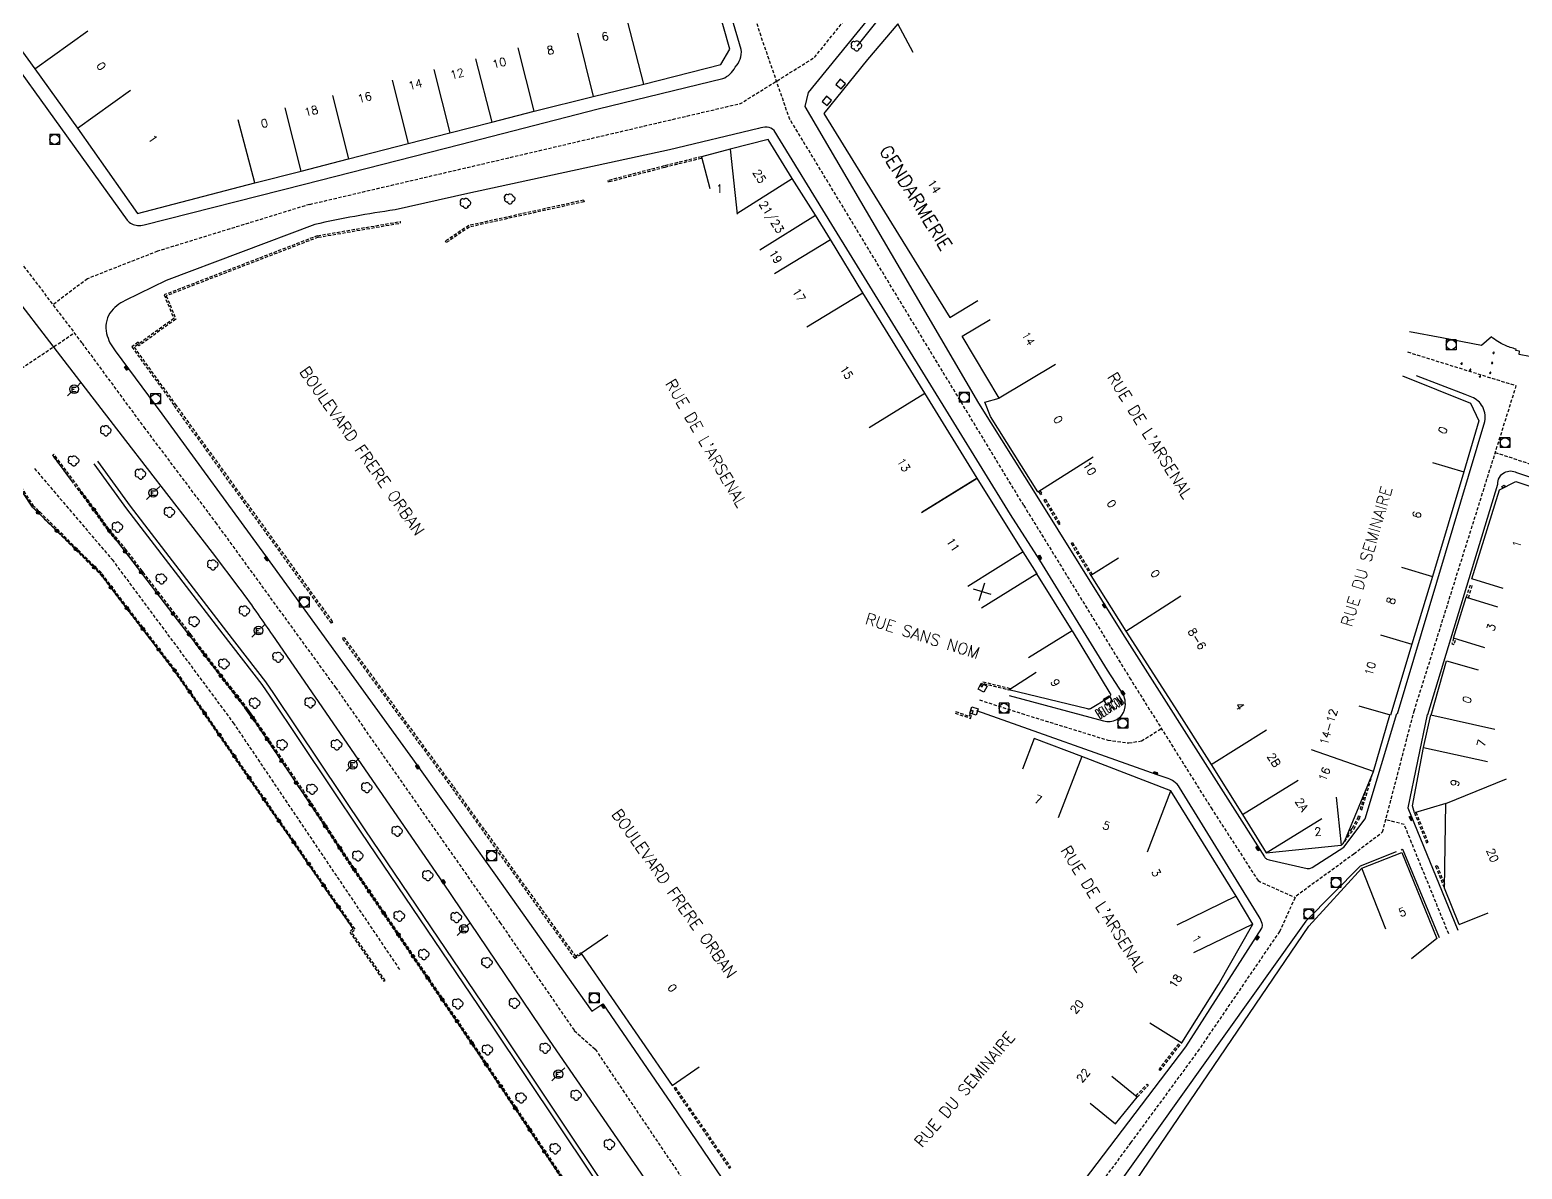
# Model space of a CAD drawing. Header units: millimetres. Extents: x 183999 to 185000, y 128000 to 129001.
# Drawn here: x 184620.6 to 184848.8, y 128174 to 128348.3 of the extents above; entities that cross this region are included whole.
import ezdxf
from ezdxf.enums import TextEntityAlignment as Align

# ---------------------------------------------------------------- set-up
doc = ezdxf.new("R2010")
doc.units = ezdxf.units.MM
doc.linetypes.add('DASHED', pattern=[0.75, 0.5, -0.25])
doc.layers.get('0').update_dxf_attribs({"linetype": 'CONTINUOUS'})
for name, color, linetype in [('W0001', 6, 'DASHED'), ('W0008', 7, 'CONTINUOUS'), ('W0100', 7, 'CONTINUOUS'), ('W0112', 1, 'DASHED'), ('W0300', 7, 'CONTINUOUS'), ('W0302', 3, 'CONTINUOUS'), ('W0322', 7, 'CONTINUOUS'), ('W0334', 7, 'CONTINUOUS'), ('W0400', 7, 'CONTINUOUS'), ('W0420', 7, 'CONTINUOUS'), ('W0471', 7, 'CONTINUOUS'), ('W0984', 7, 'CONTINUOUS'), ('W0989', 7, 'CONTINUOUS'), ('W0991', 7, 'CONTINUOUS'), ('W1102', 7, 'CONTINUOUS')]:
    doc.layers.add(name, color=color, linetype=linetype)
doc.styles.get("Standard").update_dxf_attribs({"font": 'romans.shx', "width": 0.85})

# ---------------------------------------------------------------- blocks, each defined once
blk = doc.blocks.new('t991o')
at = {"color": 0, "linetype": 'Continuous'}
for p, q in [((-1, 1), (1, -1)), ((-1, -1), (1, 1))]:
    blk.add_line(p, q, dxfattribs=at)
blk = doc.blocks.new('T300')
for p, q in [((-0.8, 0.51), (-0.86, 0.34)), ((-0.86, 0.34), (-0.86, 0.17)), ((-0.86, 0.17), (-0.74, 0.06)), ((-0.69, 0.63), (-0.8, 0.51)), ((-0.8, -0.06), (-0.74, 0.06)), ((-0.74, 0.06), (-0.69, 0.11)), ((-0.57, 0.69), (-0.69, 0.63)), ((-0.46, 0.69), (-0.57, 0.69)), ((-0.29, 0.63), (-0.46, 0.69)), ((-0.29, 0.63), (-0.17, 0.74)), ((-0.23, 0.57), (-0.29, 0.63)), ((-0.17, 0.74), (-0.06, 0.8)), ((-0.06, 0.8), (0.06, 0.8)), ((0.06, 0.8), (0.23, 0.74)), ((0.23, 0.74), (0.34, 0.63)), ((0.34, 0.63), (0.4, 0.51)), ((0.46, 0.46), (0.34, 0.46)), ((0.4, 0.51), (0.4, 0.46)), ((0.57, 0.4), (0.46, 0.46)), ((0.57, 0.4), (0.69, 0.29)), ((0.69, 0.29), (0.74, 0.17)), ((0.74, 0.06), (0.69, -0.17)), ((0.74, 0.17), (0.74, 0.06)), ((-0.8, -0.17), (-0.8, -0.06)), ((-0.8, -0.23), (-0.8, -0.17)), ((-0.74, -0.34), (-0.8, -0.23)), ((-0.69, -0.4), (-0.74, -0.34)), ((-0.51, -0.46), (-0.69, -0.4)), ((-0.4, -0.46), (-0.51, -0.46)), ((-0.4, -0.46), (-0.34, -0.46)), ((-0.34, -0.46), (-0.34, -0.4)), ((-0.34, -0.51), (-0.34, -0.46)), ((-0.29, -0.63), (-0.34, -0.51)), ((-0.17, -0.74), (-0.29, -0.63)), ((-0.06, -0.8), (-0.17, -0.74)), ((0.06, -0.8), (-0.06, -0.8)), ((0.17, -0.74), (0.06, -0.8)), ((0.23, -0.69), (0.17, -0.74)), ((0.29, -0.46), (0.23, -0.46)), ((0.29, -0.63), (0.23, -0.69)), ((0.46, -0.4), (0.29, -0.46)), ((0.34, -0.51), (0.29, -0.63)), ((0.34, -0.51), (0.34, -0.46)), ((0.57, -0.34), (0.46, -0.4)), ((0.63, -0.29), (0.57, -0.34)), ((0.69, -0.17), (0.63, -0.29))]:
    blk.add_line(p, q)
blk = doc.blocks.new('t322o')
at = {"color": 0, "linetype": 'Continuous'}
for radius in [0.25, 0.15]:
    blk.add_circle((0, 0), radius, dxfattribs=at)
blk = doc.blocks.new('T420')
for p, q in [((0.75, 0.75), (-0.75, 0.75)), ((-0.75, 0.75), (-0.75, -0.75)), ((0.75, 0.75), (0.75, -0.75)), ((0.75, -0.75), (-0.75, -0.75))]:
    blk.add_line(p, q)
blk.add_ellipse((0, 0), major_axis=(-0.53, 0.53), ratio=1, start_param=3.926991, end_param=10.210176)
blk = doc.blocks.new('T471')
for p, q in [((-0.333334, 0.333334), (-0.333334, -0.333334)), ((-0.333334, 0.333334), (0.333334, 0.333334)), ((-0.333334, 0), (0, 0)), ((0.500001, 0.500001), (1.000002, 1.000002)), ((-0.500001, -0.500001), (-1.000002, -1.000002)), ((-0.333334, -0.333334), (0.333334, -0.333334))]:
    blk.add_line(p, q)
blk.add_ellipse((0, 0), major_axis=(0.471405, 0.471405), ratio=1, start_param=5.4977871438, end_param=11.780972451)
blk = doc.blocks.new('T400')
for p, q in [((-0.15, 0.3), (0.15, 0.3)), ((-0.15, -0.25), (-0.15, 0.3)), ((-0.15, 0.15), (0.15, 0.15)), ((-0.15, 0), (0.15, 0)), ((0.15, 0.3), (0.15, -0.25)), ((-0.15, -0.15), (0.15, -0.15)), ((-0.15, -0.25), (-0.15, -0.3)), ((-0.15, -0.3), (0.15, -0.3)), ((0.15, -0.3), (0.15, -0.25))]:
    blk.add_line(p, q)
blk = doc.blocks.new('t112o')
at = {"color": 0, "linetype": 'Continuous'}
for p, q in [((-0.5, 0.5), (0.5, 0.5)), ((-0.5, -0.5), (-0.5, 0.5)), ((0.5, 0.5), (0.5, -0.5)), ((0.5, -0.5), (-0.5, -0.5))]:
    blk.add_line(p, q, dxfattribs=at)

msp = doc.modelspace()

# ---------------------------------------------------------------- linework, layer by layer
at = {"layer": 'W0001', "flags": 128}
for points in [[(184663.44, 128321.62), (184729.34, 128337.06), (184734.83, 128340.48), (184740.62, 128344.09), (184785.97, 128400.24)], [(184772.62, 128275.57), (184736.8, 128334.76), (184734.83, 128340.48), (184732.3, 128347.8), (184718.2, 128396.89)], [(184832.31, 128244.07), (184847.93, 128293.84), (184831.16, 128299.05)], [(184844.68, 128283.68), (184885.06, 128270.37), (184894.67, 128266.6), (184900.49, 128261.48), (184950.71, 128232.87)]]:
    msp.add_lwpolyline(points, dxfattribs=at)
at = {"layer": 'W0001'}
for points in [[(184567.18, 128385.6), (184569.77, 128379.18), (184573.65, 128372.34), (184578.9, 128365.95), (184628.63, 128300.39), (184638.07, 128287.54)], [(184663.44, 128321.62), (184640.17, 128314.45), (184629.44, 128310.24), (184624.18, 128306.25)], [(184525.41, 128238.98), (184546.71, 128249.62), (184567.59, 128261.94), (184627.45, 128301.95)], [(184638.07, 128287.54), (184649.04, 128272.96), (184667.39, 128247.71), (184692.53, 128211.75), (184703.9, 128195.21), (184707.11, 128192.36), (184729.87, 128158.53), (184735.23, 128150.31), (184739.16, 128145.43), (184746.67, 128137.69), (184750.84, 128133.76), (184756.59, 128129.18), (184762.07, 128126.08), (184776.13, 128119.29), (184791.38, 128112.74), (184800.03, 128108.89)], [(184621.36, 128281.2), (184633.23, 128267.27), (184651.74, 128242.32), (184677.26, 128204.44)], [(184772.62, 128275.57), (184788.82, 128249.19), (184801.28, 128229.29), (184808.45, 128218.16), (184814.14, 128215.56)], [(184753.9, 128131.32), (184766.96, 128148.14), (184789.01, 128178.04), (184799.26, 128192.02), (184811.77, 128210.36), (184814.27, 128215.84), (184823.09, 128222.27), (184827.5, 128225.61), (184832.31, 128244.07)], [(184765.84, 128245.82), (184772.33, 128243.72), (184785.48, 128239.66), (184788.69, 128239.23), (184790.62, 128239.53), (184793.67, 128241.44)], [(184837.61, 128210.01), (184831.94, 128223.95), (184830.82, 128226.74), (184827.98, 128227.48)]]:
    msp.add_lwpolyline(points, dxfattribs=at)
at = {"layer": 'W0008', "flags": 128}
for points in [[(184788.12, 128398.81), (184768.84, 128374.88), (184751.82, 128353.71), (184739.66, 128338.73), (184739.16, 128336.6), (184754.11, 128311.07), (184765.71, 128291.2), (184774.64, 128276.98)], [(184834.32, 128243.58), (184831.38, 128229.29), (184839.02, 128210.59)], [(184836.19, 128209.43), (184830.67, 128222.83), (184830.51, 128222.91), (184830.34, 128222.83)]]:
    msp.add_lwpolyline(points, dxfattribs=at)
for points in [[(184662.66, 128324.69), (184686.4, 128330.8), (184707.56, 128336.23), (184726.6, 128340.86, 0.1835), (184728.49, 128342.61, 0.2194), (184729.44, 128345.31), (184725.39, 128359.04), (184714.73, 128396.72)], [(184635.33, 128285.51), (184625.4, 128298.41), (184616.78, 128309.63), (184583.35, 128352.9), (184572.1, 128367.59, -0.0449), (184568.04, 128374.05, -0.0245), (184565.7, 128379.28), (184563.72, 128384.29)], [(184599.78, 128379.7), (184596.71, 128374.79, 0.1038), (184596.61, 128373.63, 0.0987), (184597.35, 128372.36), (184606.07, 128360.15), (184635.53, 128319.19, 0.2058), (184637.11, 128318.41, 0.0904), (184638.12, 128318.47), (184662.66, 128324.69)], [(184770.59, 128274.16), (184757.62, 128295.3), (184743.29, 128318.52), (184734.44, 128332.9, 0.2274), (184733.39, 128333.44, 0.0837), (184732.08, 128333.25), (184718.45, 128329.95), (184687.64, 128323.3), (184676.49, 128320.78, 0.019235), (184664.22, 128318.54, 0.0215)], [(184664.22, 128318.54), (184641.47, 128309.97), (184635.23, 128306.89, 0.1347), (184632.88, 128305, 0.1906), (184632.38, 128301.84, 0.1069), (184633.7, 128299.2), (184640.81, 128289.56)], [(184829.8, 128243.66), (184843.11, 128288.41, 0.100286), (184843.13, 128289.71, 0.100286), (184842.64, 128290.92, 0.084397), (184841.88, 128291.71, 0.084397), (184840.91, 128292.22), (184840.13, 128292.52), (184832.67, 128295.4)], [(184640.81, 128289.56), (184656.69, 128267.87), (184679.82, 128235.89), (184691.61, 128219.34), (184706.59, 128198.18), (184708.27, 128199.32), (184718.69, 128184.06), (184735.36, 128159.48, 0.0144), (184740.3, 128152.24, 0.0268), (184742.16, 128149.95, 0.0259), (184744.57, 128147.67, 0.0032), (184752.05, 128141.19), (184750.72, 128139.6, 0.047495), (184751.23, 128139.13, 0.095527), (184752.47, 128138.5, 0.22), (184755.27, 128138.89, 0.0715), (184756.57, 128140.14), (184771.57, 128158.75), (184781.9, 128172.32)], [(184730.05, 128150.02), (184717.29, 128168.8), (184700.13, 128193.77), (184683.92, 128217.76), (184657.79, 128255.72, 0.0022), (184655.61, 128258.87, 0.0087), (184652.79, 128262.77), (184648.58, 128268.35), (184635.33, 128285.51)], [(184795.32, 128098.14), (184769.62, 128108.19, -0.0335), (184764.18, 128110.95, -0.0177), (184755.73, 128116.13, -0.028955), (184747.46, 128122.31, -0.009406), (184739.85, 128128.57, -0.0197), (184732.93, 128135.5, -0.0401), (184726.49, 128143.36), (184691.52, 128195.72), (184671.33, 128225.56), (184657.4, 128246.39), (184656.16, 128248.17), (184650.23, 128255.87), (184645.62, 128261.84), (184635.48, 128275.02), (184630.47, 128281.92)], [(184795.64, 128098.77), (184769.88, 128108.83, -0.033483), (184764.53, 128111.55, -0.017713), (184756.12, 128116.72, -0.028984), (184747.9, 128122.86, -0.009402), (184740.31, 128129.09, -0.019687), (184733.44, 128135.98, -0.040106), (184727.07, 128143.75), (184692.1, 128196.11), (184671.91, 128225.95), (184657.98, 128246.78), (184656.72, 128248.59), (184650.78, 128256.3), (184646.17, 128262.26), (184636.05, 128275.44), (184631.04, 128282.33)], [(184834.4, 128243.56), (184845.1, 128278.79, -0.14208), (184845.36, 128279.85, -0.14208), (184846.14, 128280.6, -0.125732), (184847.07, 128280.83, -0.125732), (184848, 128280.58), (184881.55, 128269.33, -0.063009), (184884.93, 128268.36, -0.063009), (184887.96, 128266.59, -0.025687), (184889.05, 128265.65, -0.025687), (184890.03, 128264.61), (184892.64, 128261.85), (184896.12, 128259.77), (184908.71, 128252.54), (184943.81, 128232.44, -0.088915), (184944.66, 128231.95, -0.088915), (184945.29, 128231.2, -0.073748), (184945.58, 128230.44, -0.073748), (184945.64, 128229.63), (184944.78, 128207.93)], [(184774.64, 128276.98), (184787.75, 128255.97), (184809.43, 128221.8, 0.1629), (184809.8, 128221.47), (184810.15, 128221.34), (184815.96, 128220.04, 0.1496), (184816.45, 128220.06), (184816.75, 128220.18), (184821.59, 128223.28), (184824.85, 128227.63), (184829.69, 128243.72)], [(184770.42, 128246.48), (184784.8, 128242.59, 0.0953), (184785.85, 128242.52, 0.1955), (184787.64, 128243.49, 0.171), (184788.18, 128245.18, 0.0548), (184787.98, 128246.34), (184787.88, 128246.6), (184785.43, 128250.36), (184775.08, 128267.17), (184770.59, 128274.16)], [(184781.9, 128172.32), (184797.41, 128192.72), (184809.04, 128210.88, 0.1998), (184809.08, 128211.6, 0.0804), (184808.62, 128212.63), (184796.44, 128232.4, 0.1011), (184795.6, 128233.34, 0.0585), (184794.72, 128233.77), (184793.05, 128234.36), (184765.47, 128244.13)], [(184829.55, 128222.55), (184824.07, 128220.37), (184815.77, 128211.95), (184814.5, 128210.19), (184814.5, 128210.19), (184785.88, 128170.04), (184776.53, 128156.73), (184760.74, 128133.74, 0.099), (184760.41, 128133.07, 0.3077), (184760.9, 128131.7), (184767.6, 128128.18), (184803.13, 128113.04)]]:
    msp.add_lwpolyline(points, format="xyb", dxfattribs=at)
at = {"layer": 'W0100'}
msp.add_line((184780.03, 128256.43), (184774.65, 128265.09), dxfattribs=at)
at = {"layer": 'W0100', "flags": 128}
for points in [[(184662.16, 128326.69), (184669.39, 128328.59), (184678.52, 128330.92), (184684.89, 128332.56), (184691.28, 128334.19), (184697.79, 128335.86), (184706.8, 128338.1), (184714.51, 128340.02), (184726.31, 128343.04), (184727.69, 128345.37), (184723.99, 128358.37), (184721.91, 128365.96), (184718.89, 128376.44), (184716.26, 128385.47), (184713.21, 128396.46)], [(184606.21, 128363.44), (184607.09, 128364.07), (184617.2, 128350.04), (184616.32, 128349.41), (184621.4, 128342.35), (184627.91, 128333.27), (184637.12, 128320.23), (184655.04, 128324.89), (184662.16, 128326.69)], [(184755.71, 128344.85), (184753.36, 128349.26), (184748.74, 128343.8), (184742.05, 128335.53), (184752.4, 128318.73), (184761.35, 128304.29), (184765.6, 128306.92)], [(184765.51, 128279.71), (184757.5, 128292.73), (184748, 128308.1), (184743.08, 128316.23), (184740.77, 128319.96), (184737.24, 128325.57), (184733.55, 128331.56), (184727.73, 128330.05), (184723.35, 128328.91), (184724.61, 128324.07)], [(184774.8, 128277.66), (184767.52, 128289.17), (184766.66, 128291.35), (184768.88, 128291.99), (184763.21, 128301.46), (184767.5, 128304.03)], [(184830.56, 128295.38), (184840.96, 128291.22), (184842.21, 128288.49), (184839.91, 128280.72), (184835.15, 128264.69), (184831.96, 128254.33), (184828.73, 128243.45), (184823.94, 128244.87)], [(184774.67, 128265.09), (184772.56, 128268.45), (184765.51, 128279.71)], [(184845.94, 128262.86), (184841.16, 128264.34), (184845.39, 128277.94), (184847.88, 128279.22), (184854.15, 128277.15), (184860.65, 128274.87), (184877.15, 128269.24), (184884.51, 128266.71), (184887.15, 128265.54), (184885.51, 128260.35), (184888.11, 128259.45), (184890, 128258.8), (184890.36, 128259.61), (184890.7, 128259.63), (184909.83, 128248.55), (184923.23, 128240.26), (184943.79, 128229.22), (184943.46, 128223.59), (184942.62, 128208.38), (184937.63, 128208.66)], [(184843.13, 128253.79), (184838.36, 128255.27), (184840.3, 128261.54), (184845.08, 128260.06)], [(184834.92, 128243.45), (184837.29, 128251.78), (184842.1, 128250.41)], [(184774.01, 128132.96), (184772.08, 128128.35), (184762.66, 128132.29), (184816.24, 128211.2), (184824.34, 128220.06), (184830.45, 128222.47), (184835.81, 128209.31), (184831.91, 128206.18)], [(184709.05, 128209.83), (184704.93, 128206.99), (184718.86, 128186.83), (184722.98, 128189.67)], [(184789.98, 128185.04), (184786.1, 128188.2)], [(184786.66, 128180.96), (184789.98, 128185.04)], [(184782.78, 128184.12), (184786.66, 128180.96)]]:
    msp.add_lwpolyline(points, dxfattribs=at)
for points in [[(184744.55, 128340.75), (184743.89, 128339.98), (184744.69, 128339.28), (184745.35, 128340.05)], [(184742.45, 128338.18), (184741.79, 128337.37), (184742.57, 128336.73), (184743.23, 128337.53)], [(184845.86, 128278.25), (184845.74, 128278.46), (184846.1, 128278.67), (184846.22, 128278.45)]]:
    msp.add_lwpolyline(points, close=True, dxfattribs=at)
for points in [[(184849.94, 128298.35), (184848.36, 128298.67), (184848.44, 128299.16), (184847.86, 128299.26), (184847.91, 128299.49, -0.026443), (184847.03, 128299.73, -0.026443), (184846.19, 128300.06, -0.03555), (184845.12, 128300.64, -0.03555), (184844.14, 128301.37), (184842.62, 128300.04), (184836.54, 128301.19), (184831.62, 128302.13)], [(184787.11, 128267.5), (184782.88, 128264.83), (184788.23, 128256.35), (184795.7, 128244.74), (184801.29, 128235.91), (184806.09, 128228.26), (184809.69, 128222.39), (184821.18, 128223.57, 0.078733), (184821.48, 128223.85), (184821.74, 128224.24), (184826.09, 128234.86), (184828.63, 128243.48)]]:
    msp.add_lwpolyline(points, format="xyb", dxfattribs=at)
at = {"layer": 'W0100'}
msp.add_lwpolyline([(184780.01, 128256.4), (184785.81, 128246.85, -0.1302), (184785.89, 128246.58, -0.215), (184785.53, 128246.1), (184782.85, 128244.46, -0.0649), (184782.65, 128244.4, -0.0818), (184782.39, 128244.44), (184770.35, 128247.36), (184774.55, 128250.05)], format="xyb", dxfattribs=at)
for points in [[(184839.21, 128211.44), (184836.95, 128217.01), (184837.17, 128229.95), (184832.37, 128228.55), (184832.06, 128229.6), (184833.77, 128238.54), (184834.87, 128243.51)], [(184791.92, 128196.39), (184796.78, 128193.34), (184802.39, 128202.27), (184807.64, 128211.52), (184805.09, 128215.76), (184795.13, 128231.9), (184781.5, 128237.13), (184774.2, 128239.89), (184772.43, 128235.21)]]:
    msp.add_lwpolyline(points, dxfattribs=at)
at = {"layer": 'W0112'}
for p, q in [((184723.35, 128328.91), (184717.66, 128327.51)), ((184723.31, 128328.64), (184717.72, 128327.27)), ((184717.66, 128327.51), (184709.06, 128325.26)), ((184717.72, 128327.27), (184709.13, 128325.01)), ((184709.13, 128325.01), (184709.06, 128325.26)), ((184705.33, 128322.26), (184687.76, 128318.38)), ((184705.39, 128322.02), (184687.86, 128318.15)), ((184705.33, 128322.26), (184705.39, 128322.02)), ((184664.65, 128316.83), (184677.31, 128319)), ((184677.35, 128318.75), (184677.31, 128319)), ((184664.74, 128316.59), (184677.35, 128318.75)), ((184687.76, 128318.38), (184684.19, 128315.99)), ((184687.86, 128318.15), (184684.33, 128315.78)), ((184684.33, 128315.78), (184684.19, 128315.99)), ((184624.14, 128283.26), (184624.34, 128283.41)), ((184775.07, 128277.83), (184775.38, 128277.4)), ((184774.86, 128277.69), (184775.18, 128277.25)), ((184775.18, 128277.25), (184775.38, 128277.4)), ((184775.71, 128276.37), (184775.93, 128276.5)), ((184775.71, 128276.37), (184777.99, 128272.63)), ((184775.93, 128276.5), (184778.2, 128272.76)), ((184777.99, 128272.63), (184778.2, 128272.76)), ((184779.86, 128269.75), (184780.08, 128269.88)), ((184779.86, 128269.75), (184782.88, 128264.83)), ((184780.08, 128269.88), (184783.1, 128264.96)), ((184766.04, 128247.94), (184766.39, 128248.59)), ((184766.26, 128247.82), (184766.52, 128248.3)), ((184766.39, 128248.59), (184770.64, 128247.54)), ((184766.52, 128248.3), (184770.35, 128247.36)), ((184766.04, 128247.94), (184766.26, 128247.82)), ((184764.65, 128244.22), (184764.89, 128244.14)), ((184824.34, 128229), (184826.03, 128234.73)), ((184824.1, 128229.08), (184825.1, 128232.44)), ((184823.83, 128228.05), (184824.07, 128227.98)), ((184824.1, 128229.08), (184824.34, 128229)), ((184832.37, 128228.55), (184834.21, 128223.93)), ((184832.6, 128228.64), (184834.44, 128224.03)), ((184834.21, 128223.93), (184834.44, 128224.03)), ((184835.61, 128220.37), (184835.84, 128220.46)), ((184835.61, 128220.37), (184836.94, 128217.01)), ((184835.84, 128220.46), (184836.96, 128217.64)), ((184793.31, 128189.24), (184796.56, 128193.47)), ((184793.51, 128189.09), (184796.78, 128193.34)), ((184793.51, 128189.09), (184793.31, 128189.24)), ((184789.78, 128185.21), (184791.48, 128187.01)), ((184789.97, 128185.05), (184791.66, 128186.84)), ((184791.48, 128187.01), (184791.66, 128186.84)), ((184719.16, 128186.4), (184719.36, 128186.54)), ((184719.16, 128186.4), (184721.05, 128183.65)), ((184719.36, 128186.54), (184721.26, 128183.8)), ((184721.05, 128183.65), (184721.26, 128183.8)), ((184721.33, 128183.24), (184721.54, 128183.38)), ((184721.33, 128183.24), (184723.22, 128180.5)), ((184721.54, 128183.38), (184723.43, 128180.64)), ((184723.22, 128180.5), (184723.43, 128180.64)), ((184723.51, 128180.08), (184723.71, 128180.23)), ((184723.51, 128180.08), (184725.42, 128177.3)), ((184723.71, 128180.23), (184725.63, 128177.44)), ((184725.42, 128177.3), (184725.63, 128177.44)), ((184725.71, 128176.89), (184725.91, 128177.03)), ((184725.71, 128176.89), (184727.59, 128174.15)), ((184725.91, 128177.03), (184727.8, 128174.29)), ((184727.59, 128174.15), (184727.8, 128174.29))]:
    msp.add_line(p, q, dxfattribs=at)
for points in [[(184664.65, 128316.83), (184641.18, 128307.77), (184642.67, 128304.15), (184637.37, 128300.33), (184637.23, 128300.53), (184636.24, 128299.82), (184642.68, 128290.89)], [(184664.74, 128316.59), (184641.51, 128307.63), (184642.98, 128304.06), (184637.32, 128299.98), (184637.17, 128300.18), (184636.59, 128299.76), (184642.89, 128291.03)], [(184621.45, 128275.28), (184621.28, 128275.42), (184613.26, 128287.72), (184616.45, 128289.77), (184616.32, 128289.98), (184612.91, 128287.8), (184621.09, 128275.26), (184621.24, 128275.12)], [(184642.89, 128291.03), (184666.97, 128257.7), (184666.76, 128257.56), (184642.68, 128290.89)], [(184723.98, 128139.7), (184688.98, 128192.05), (184668.75, 128221.87), (184668.3, 128222.56), (184667.85, 128223.25), (184667.4, 128223.94), (184666.95, 128224.63), (184666.5, 128225.32), (184666.05, 128226.01), (184665.6, 128226.7), (184665.15, 128227.39), (184664.7, 128228.08), (184664.25, 128228.77), (184663.79, 128229.46), (184663.34, 128230.15), (184662.89, 128230.83), (184662.43, 128231.52), (184661.98, 128232.21), (184661.52, 128232.89), (184661.07, 128233.58), (184660.61, 128234.27), (184660.15, 128234.95), (184659.69, 128235.63), (184659.23, 128236.32), (184658.77, 128237), (184658.31, 128237.69), (184657.85, 128238.37), (184657.39, 128239.05), (184656.92, 128239.73), (184656.46, 128240.41), (184655.99, 128241.09), (184655.52, 128241.77), (184655.06, 128242.44), (184654.8, 128242.81), (184654.55, 128243.18), (184654.29, 128243.54), (184654.03, 128243.9), (184653.77, 128244.26), (184653.3, 128244.9), (184652.82, 128245.53), (184652.34, 128246.16), (184651.85, 128246.78), (184651.36, 128247.4), (184650.87, 128248.02), (184650.38, 128248.65), (184649.9, 128249.27), (184649.42, 128249.9), (184643.56, 128257.65), (184635.14, 128268.67), (184634.72, 128269.2), (184634.29, 128269.72), (184633.85, 128270.24), (184633.41, 128270.76), (184632.98, 128271.28), (184632.55, 128271.84), (184632.12, 128272.41), (184631.7, 128272.99), (184631.29, 128273.57), (184630.88, 128274.16), (184624.14, 128283.26)], [(184724.19, 128139.84), (184689.18, 128192.19), (184668.96, 128222.01), (184668.51, 128222.7), (184668.06, 128223.39), (184667.61, 128224.08), (184667.16, 128224.77), (184666.71, 128225.46), (184666.26, 128226.15), (184665.81, 128226.84), (184665.36, 128227.53), (184664.91, 128228.22), (184664.45, 128228.91), (184664, 128229.59), (184663.55, 128230.28), (184663.09, 128230.97), (184662.64, 128231.66), (184662.19, 128232.35), (184661.73, 128233.03), (184661.27, 128233.72), (184660.82, 128234.4), (184660.36, 128235.09), (184659.9, 128235.77), (184659.44, 128236.46), (184658.98, 128237.14), (184658.52, 128237.83), (184658.06, 128238.51), (184657.59, 128239.19), (184657.13, 128239.87), (184656.66, 128240.55), (184656.2, 128241.23), (184655.73, 128241.91), (184655.26, 128242.59), (184655.01, 128242.95), (184654.75, 128243.32), (184654.49, 128243.68), (184654.24, 128244.05), (184653.97, 128244.41), (184653.5, 128245.05), (184653.02, 128245.68), (184652.54, 128246.31), (184652.05, 128246.93), (184651.56, 128247.56), (184651.07, 128248.18), (184650.58, 128248.8), (184650.1, 128249.43), (184649.62, 128250.05), (184643.76, 128257.8), (184635.34, 128268.82), (184634.91, 128269.36), (184634.48, 128269.89), (184634.04, 128270.4), (184633.61, 128270.92), (184633.18, 128271.44), (184632.74, 128272), (184632.32, 128272.56), (184631.91, 128273.14), (184631.5, 128273.72), (184631.09, 128274.3), (184624.34, 128283.41)], [(184621.24, 128275.12), (184631.39, 128265.06), (184642.72, 128250.23), (184670.05, 128210.76), (184669.56, 128210.3), (184674.78, 128202.76), (184674.99, 128202.9), (184669.89, 128210.27), (184670.38, 128210.72), (184642.93, 128250.38), (184631.58, 128265.23), (184621.45, 128275.28)], [(184704.98, 128206.91), (184704.02, 128206.25), (184685.22, 128232.36), (184668.45, 128255.23), (184668.65, 128255.38), (184685.42, 128232.5), (184704.08, 128206.6), (184704.84, 128207.12), (184704.93, 128206.99)], [(184762.13, 128243.79), (184764.49, 128242.99), (184764.89, 128244.14)], [(184762.21, 128244.03), (184764.34, 128243.3), (184764.65, 128244.22)], [(184821.7, 128224.17), (184823.1, 128226.06), (184824.01, 128227.79), (184824.07, 128227.98)], [(184822.11, 128225.14), (184822.89, 128226.19), (184823.78, 128227.88), (184823.83, 128228.05)]]:
    msp.add_lwpolyline(points, dxfattribs=at)
at = {"layer": 'W0112', "flags": 128}
for points in [[(184844.36, 128298.94, 1.023033), (184844.56, 128298.9, 0.977486)], [(184839.48, 128297.3, 1.023033), (184839.68, 128297.26, 0.977486)], [(184840.8, 128296.34, 1.023033), (184841, 128296.3, 0.977486)], [(184844.14, 128297.38, 1.023033), (184844.33, 128297.34, 0.977486)], [(184842.29, 128295.33, 1.023033), (184842.49, 128295.29, 0.977486)], [(184843.84, 128295.89, 1.023033), (184844.04, 128295.85, 0.977486)]]:
    msp.add_lwpolyline(points, format="xyb", close=True, dxfattribs=at)
msp.add_lwpolyline([(184840.88, 128263.36), (184840.3, 128261.54), (184840.64, 128261.43), (184841.21, 128263.26)], close=True, dxfattribs=at)
msp.add_lwpolyline([(184838.36, 128255.27), (184838.1, 128254.38), (184838.44, 128254.28), (184838.7, 128255.16)], dxfattribs=at)
at = {"layer": 'W0302'}
msp.add_line((184763.18, 128365.87), (184747.09, 128345.84), dxfattribs=at)
at = {"layer": 'W0322', "flags": 128}
msp.add_lwpolyline([(184621.23, 128275.12), (184621.04, 128275.3), (184612.85, 128287.68), (184616.29, 128289.89)], dxfattribs=at)
msp.add_lwpolyline([(184792.56, 128094.52), (184767.25, 128104.41, -0.0335), (184761.81, 128107.17, -0.0177), (184753.36, 128112.36, -0.028955), (184745.09, 128118.54, -0.009406), (184737.48, 128124.79, -0.0197), (184730.56, 128131.73, -0.0401), (184724.12, 128139.59), (184689.15, 128191.94), (184668.96, 128221.78), (184655.03, 128242.61), (184653.79, 128244.4), (184647.86, 128252.1), (184643.25, 128258.06), (184633.12, 128271.25), (184628.34, 128277.83)], format="xyb", dxfattribs=at)
at = {"layer": 'W0322'}
msp.add_lwpolyline([(184670.11, 128210.86), (184646.24, 128245.42), (184642.78, 128250.33), (184631.44, 128265.13), (184629.04, 128267.55), (184621.09, 128275.26)], dxfattribs=at)
at = {"layer": 'W0334', "flags": 128}
msp.add_lwpolyline([(184624.16, 128283.21), (184626.97, 128279.35)], dxfattribs=at)
at = {"layer": 'W1102'}
for p, q in [((184714.51, 128340.02), (184712.06, 128349.71)), ((184621.4, 128342.35), (184629.52, 128348.19)), ((184704.39, 128347.8), (184706.8, 128338.1)), ((184697.79, 128335.86), (184695.34, 128345.56)), ((184682.41, 128342.24), (184684.89, 128332.56)), ((184688.8, 128343.88), (184691.28, 128334.19)), ((184676.04, 128340.61), (184678.52, 128330.92)), ((184627.91, 128333.27), (184636.04, 128339.1)), ((184666.93, 128338.28), (184669.39, 128328.59)), ((184662.16, 128326.69), (184659.7, 128336.39)), ((184655.04, 128324.89), (184652.52, 128334.57)), ((184727.73, 128330.05), (184728.79, 128320.11)), ((184728.78, 128320.24), (184737.24, 128325.57)), ((184732.29, 128314.67), (184740.77, 128319.96)), ((184734.54, 128311.02), (184743.08, 128316.23)), ((184739.47, 128302.88), (184748, 128308.1)), ((184777.46, 128297.13), (184768.88, 128291.99)), ((184748.98, 128287.48), (184757.5, 128292.73)), ((184774.8, 128277.66), (184783.25, 128283)), ((184835.12, 128282.14), (184839.91, 128280.72)), ((184756.99, 128274.47), (184765.51, 128279.71)), ((184765.51, 128279.71), (184757.09, 128274.55)), ((184774.65, 128265.09), (184766.16, 128259.82)), ((184830.37, 128266.13), (184835.15, 128264.69)), ((184788.23, 128256.35), (184796.67, 128261.73)), ((184773.36, 128252.29), (184780.03, 128256.43)), ((184827.18, 128255.78), (184831.96, 128254.33)), ((184834.87, 128243.51), (184844.64, 128241.35)), ((184801.29, 128235.91), (184809.75, 128241.24)), ((184781.5, 128237.13), (184777.91, 128227.79)), ((184826.09, 128234.86), (184816.64, 128238.18)), ((184833.77, 128238.54), (184843.53, 128236.37)), ((184806.09, 128228.26), (184814.58, 128233.54)), ((184837.17, 128229.95), (184846.43, 128233.71)), ((184791.54, 128222.56), (184795.13, 128231.9)), ((184820.42, 128230.95), (184821.18, 128223.57)), ((184809.69, 128222.39), (184818.19, 128227.66)), ((184828.02, 128210.76), (184824.34, 128220.06)), ((184805.09, 128215.76), (184796.05, 128211.37)), ((184839.21, 128211.44), (184843.62, 128213.23)), ((184807.64, 128211.52), (184798.61, 128207.12))]:
    msp.add_line(p, q, dxfattribs=at)
at = {"layer": 'W1102', "flags": 128}
msp.add_lwpolyline([(184772.56, 128268.45), (184764.08, 128263.15)], dxfattribs=at)

# ---------------------------------------------------------------- block references
at = {"layer": 'W0112'}
for p, rotation in [((184766.34, 128247.68), 62.13712427478183), ((184785.5, 128245.73), 210.7382455894349), ((184765.01, 128244.11), 341.791192755517)]:
    msp.add_blockref('t112o', p, dxfattribs=dict(at, rotation=rotation))
at = {"layer": 'W0300'}
for p in [(184747.09, 128345.84), (184687.31, 128321.77), (184694.06, 128322.44), (184632.29, 128286.98), (184627.38, 128282.37), (184637.61, 128280.35), (184642.03, 128274.5), (184634.08, 128272.23), (184648.65, 128266.46), (184640.79, 128264.31), (184653.5, 128259.4), (184645.82, 128257.77), (184658.63, 128252.33), (184650.37, 128251.29), (184655.07, 128245.31), (184663.56, 128245.37), (184659.27, 128238.93), (184667.59, 128238.93), (184663.82, 128232.14), (184672.2, 128232.38), (184676.86, 128225.71), (184670.85, 128221.92), (184681.53, 128218.92), (184677.18, 128212.72), (184685.89, 128212.52), (184680.92, 128206.86), (184690.58, 128205.61), (184686.13, 128199.29), (184694.79, 128199.39), (184690.65, 128192.26), (184699.48, 128192.52), (184695.79, 128184.9), (184704.22, 128185.32), (184701, 128177.14), (184709.32, 128177.79)]:
    msp.add_blockref('T300', p, dxfattribs=at)
at = {"layer": 'W0322'}
for p, rotation in [((184621.91, 128274.47), 135.8878615527522), ((184630.45, 128274.92), 125.9816228217758), ((184624.78, 128271.68), 135.8878615527522), ((184632.8, 128271.68), 125.9816228217758), ((184627.65, 128268.9), 135.8878615527522), ((184635.22, 128268.5), 127.540339674334), ((184630.49, 128266.09), 134.726869955595), ((184637.66, 128265.33), 127.540339674334), ((184633.05, 128263.02), 127.4704587431395), ((184640.1, 128262.16), 127.540339674334), ((184635.49, 128259.85), 127.4704587431395), ((184642.54, 128258.99), 127.540339674334), ((184637.92, 128256.67), 127.4704587431395), ((184644.98, 128255.82), 127.713081492298), ((184640.35, 128253.5), 127.4704587431395), ((184647.43, 128252.66), 127.713081492298), ((184642.79, 128250.32), 125.1662938536914), ((184649.87, 128249.49), 127.5809559736343), ((184645.09, 128247.05), 125.1662938536914), ((184652.31, 128246.32), 127.5809559736343), ((184647.38, 128243.77), 124.621215900443), ((184654.69, 128243.11), 124.9373238521447), ((184649.65, 128240.48), 124.621215900443), ((184656.92, 128239.79), 123.7598051673534), ((184651.92, 128237.19), 124.621215900443), ((184659.14, 128236.46), 123.7598051673534), ((184654.2, 128233.9), 124.621215900443), ((184661.37, 128233.14), 123.7598051673534), ((184656.47, 128230.61), 124.621215900443), ((184663.59, 128229.81), 123.7598051673534), ((184658.74, 128227.31), 124.621215900443), ((184665.81, 128226.49), 123.7598051673534), ((184661.01, 128224.02), 124.621215900443), ((184668.04, 128223.16), 123.7598051673534), ((184663.29, 128220.73), 124.621215900443), ((184670.27, 128219.84), 124.0935555073748), ((184665.56, 128217.44), 124.621215900443), ((184672.51, 128216.53), 124.0935555073748), ((184667.83, 128214.15), 124.621215900443), ((184674.75, 128213.22), 124.0935555073748), ((184677, 128209.91), 124.0935555073748), ((184679.24, 128206.59), 124.0935555073748), ((184681.48, 128203.28), 124.0935555073748), ((184683.72, 128199.97), 124.0935555073748), ((184685.97, 128196.66), 124.0935555073748), ((184688.21, 128193.34), 124.0935555073748), ((184690.44, 128190.02), 123.7346159954873), ((184692.66, 128186.7), 123.7346159954873), ((184694.88, 128183.37), 123.7346159954873), ((184697.1, 128180.04), 123.7346159954873), ((184699.32, 128176.72), 123.7346159954873)]:
    msp.add_blockref('t322o', p, dxfattribs=dict(at, rotation=rotation))
at = {"layer": 'W0400'}
for p, rotation in [((184635.4, 128296.6), 33.894703856132), ((184656.84, 128267.42), 35.44852323962628), ((184775.08, 128267.6), 30.56328311406634), ((184784.94, 128260.22), 33.21488350147447), ((184787.79, 128246.86), 210.6117373099087), ((184679.93, 128235.57), 216.3223147385484), ((184792.81, 128234.61), 71.03176689020026), ((184831.84, 128227.72), 22.40867285628217), ((184808.42, 128223.12), 31.98017095574883), ((184683.88, 128217.98), 34.02558692171751), ((184808.33, 128209.41), 327.3315846190449), ((184708.35, 128198.94), 35.37265923277356)]:
    msp.add_blockref('T400', p, dxfattribs=dict(at, rotation=rotation))
at = {"layer": 'W0420'}
for p in [(184624.44, 128331.55), (184837.99, 128300.14), (184639.86, 128291.86), (184763.52, 128292.09), (184846.23, 128285.15), (184662.6, 128260.77), (184769.6, 128244.54), (184787.77, 128242.24), (184691.25, 128221.95), (184820.37, 128217.85), (184816.2, 128213.07), (184706.95, 128200.2)]:
    msp.add_blockref('T420', p, dxfattribs=at)
at = {"layer": 'W0471'}
for p in [(184627.41, 128293.33), (184639.51, 128277.48), (184655.61, 128256.41), (184670.02, 128235.9), (184687.01, 128210.78), (184701.46, 128188.54)]:
    msp.add_blockref('T471', p, dxfattribs=at)
at = {"layer": 'W0991', "rotation": 27.73736420281116}
msp.add_blockref('t991o', (184766.24, 128262.39), dxfattribs=at)

# ---------------------------------------------------------------- texts
at = {"layer": 'W0984'}
msp.add_text('GENDARMERIE', height=2, rotation=301.6966, dxfattribs=at).set_placement((184756.1, 128322.62), align=Align.MIDDLE)
at = {"layer": 'W0984', "width": 0.35}
msp.add_text('BELGACOM', height=1.5, rotation=32.1229, dxfattribs=at).set_placement((184785.77, 128244.69), align=Align.MIDDLE)
at = {"layer": 'W0989'}
for s, rotation, p in [('BOULEVARD FRERE ORBAN', 305.3017, (184671.45, 128283.89)), ("RUE DE L'ARSENAL", 300.2083, (184724.07, 128285.09)), ("RUE DE L'ARSENAL", 301.9711, (184791.94, 128286.26)), ('RUE DU SEMINAIRE', 73.7032, (184825.06, 128267.77)), ('RUE SANS NOM', 342.5717, (184757.16, 128255.6)), ('BOULEVARD FRERE ORBAN', 305.3017, (184719.2, 128216.2)), ("RUE DE L'ARSENAL", 301.9711, (184784.8, 128213.85)), ('RUE DU SEMINAIRE', 49.7631, (184763.58, 128186.23))]:
    msp.add_text(s, height=1.75, rotation=rotation, dxfattribs=at).set_placement(p, align=Align.MIDDLE)
at = {"layer": 'W0991'}
for s, rotation, p in [('6', 13.9682, (184708.6, 128347.31)), ('10', 14.3633, (184692.43, 128343.26)), ('8', 13.9539, (184700.25, 128345.23)), ('0', 305.6402, (184631.56, 128342.76)), ('12', 14.3643, (184685.98, 128341.61)), ('14', 14.3903, (184679.59, 128339.97)), ('16', 14.3082, (184671.85, 128337.99)), ('18', 14.2206, (184663.68, 128335.92)), ('0', 14.199, (184656.51, 128334.03)), ('1', 305.2206, (184639.46, 128331.65)), ('25', 301.179, (184732.22, 128325.92)), ('1', 359.3123, (184726.1, 128324.02)), ('14', 301.6966, (184758.93, 128324.37)), ('21/23', 302.2163, (184734, 128319.64)), ('19', 301.677, (184734.69, 128313.63)), ('17', 301.1854, (184738.27, 128307.76)), ('14', 300.9255, (184773.34, 128301.09)), ('15', 301.7152, (184745.52, 128295.94)), ('0', 302.3045, (184777.88, 128288.68)), ('0', 69.9121, (184836.72, 128287.07)), ('13', 301.6137, (184754.26, 128281.77)), ('10', 301.2537, (184782.71, 128281.22)), ('0', 303.0011, (184786.06, 128275.82)), ('6', 73.4441, (184832.74, 128274.13)), ('11', 302.0593, (184761.83, 128269.57)), ('1', 72.7342, (184848.05, 128269.66)), ('0', 302.2966, (184792.74, 128265.13)), ('8', 73.4441, (184828.78, 128260.98)), ('3', 72.7872, (184844.1, 128256.92)), ('8-6', 302.7505, (184799.12, 128255.15)), ('10', 73.4441, (184825.6, 128250.6)), ('9', 301.2368, (184777.46, 128248.42)), ('0', 72.7872, (184840.41, 128245.85)), ('4', 302.3152, (184805.68, 128244.87)), ('14-12', 73.5658, (184819.24, 128241.69)), ('7', 77.5073, (184842.62, 128239.19)), ('2B', 302.1017, (184810.89, 128236.61)), ('16', 67.7405, (184818.59, 128234.46)), ('9', 79.1679, (184838.57, 128233.11)), ('7', 339.2943, (184774.84, 128230.56)), ('2A', 301.558, (184815.13, 128229.78)), ('5', 338.9931, (184785.27, 128226.58)), ('2', 5.8775, (184817.61, 128225.66)), ('20', 292.0762, (184844.32, 128222.04)), ('3', 301.7064, (184792.88, 128219.36)), ('5', 21.5608, (184830.52, 128213.36)), ('1', 301.0316, (184799.08, 128209.26)), ('18', 58.4553, (184795.83, 128202.79)), ('0', 304.6461, (184718.89, 128201.74)), ('20', 50.6613, (184780.75, 128198.87)), ('22', 50.9237, (184781.72, 128188.36))]:
    msp.add_text(s, height=1.25, rotation=rotation, dxfattribs=at).set_placement(p, align=Align.MIDDLE)

doc.saveas('drawing.dxf')
